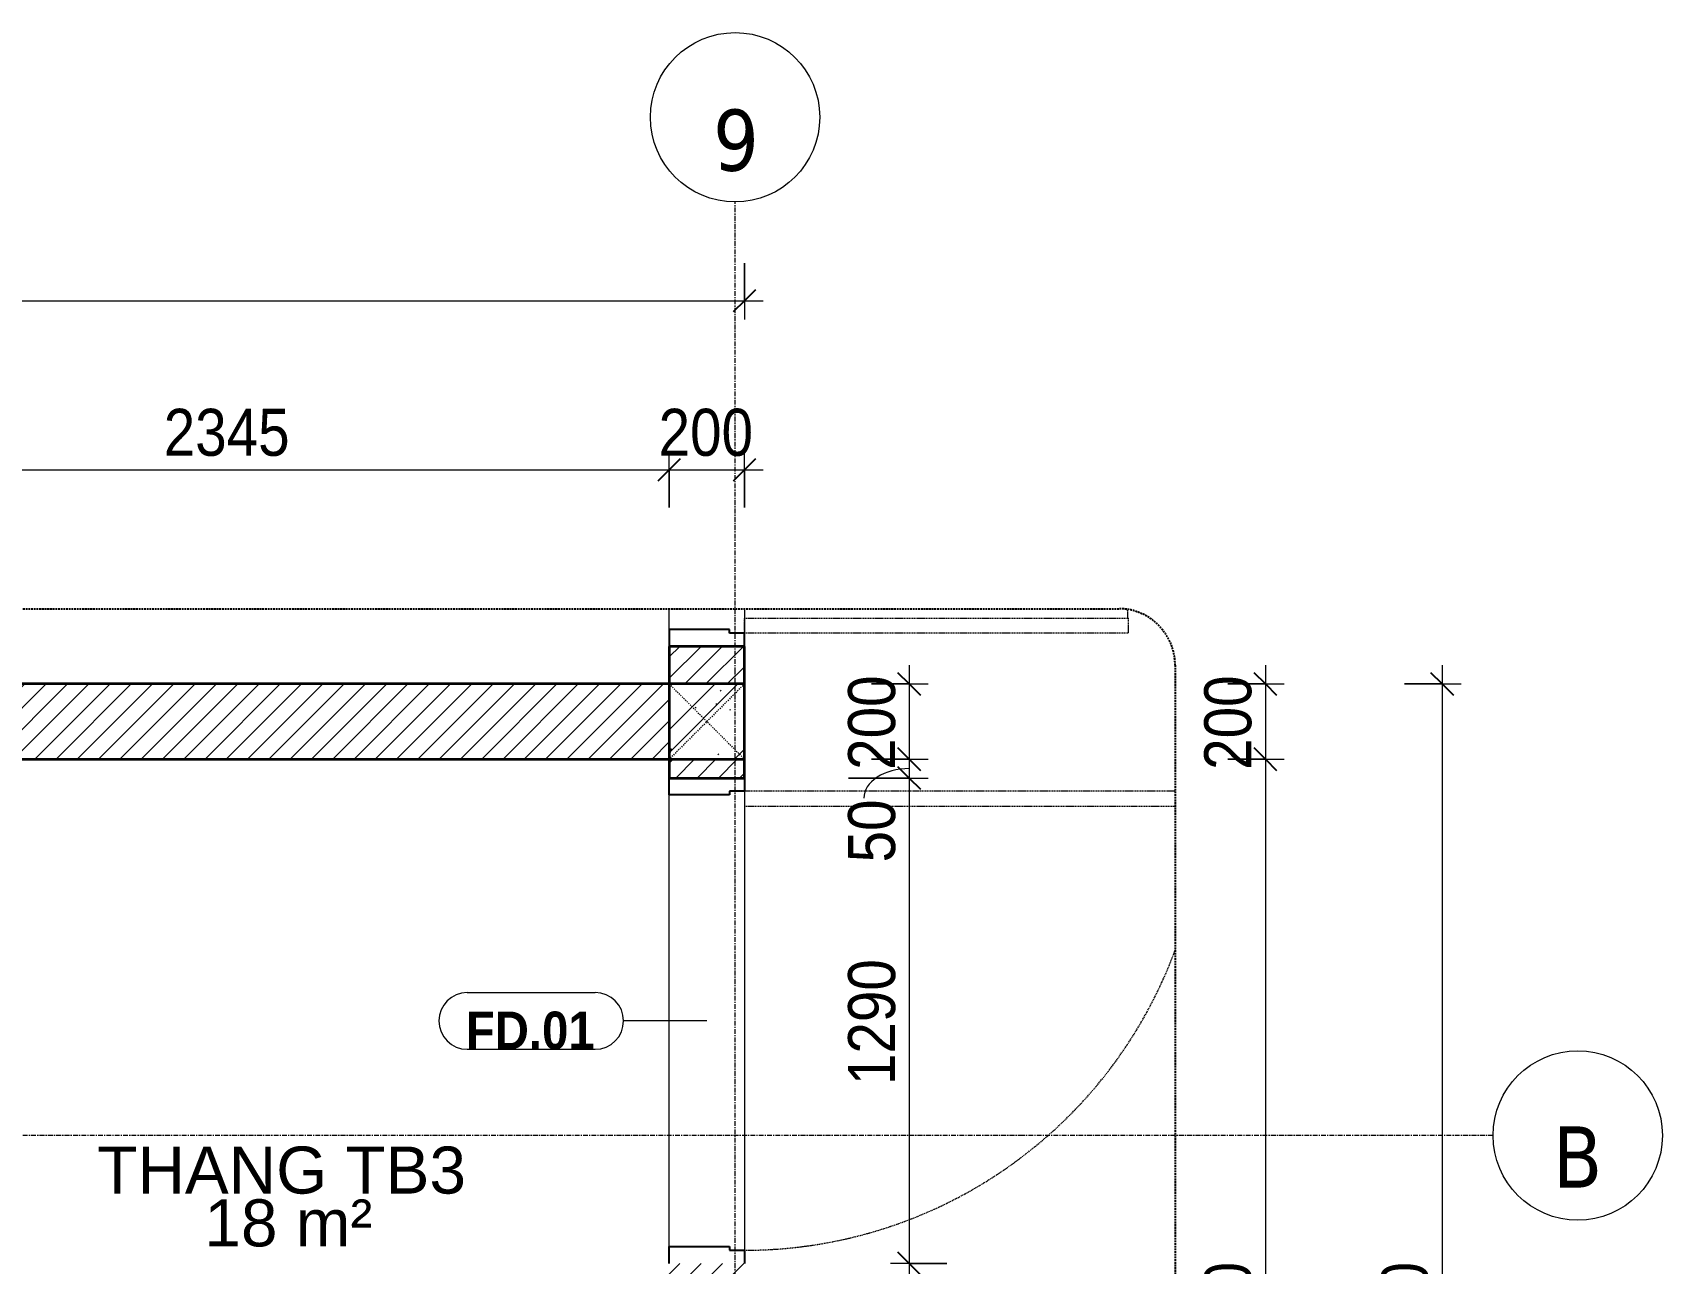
# Model space of a CAD drawing. Header units: millimetres. Extents: x 75584 to 159459, y -5075 to 34550.
# Drawn here: x 133535 to 137866, y 25197 to 28468 of the extents above; entities that cross this region are included whole.
import ezdxf

# ---------------------------------------------------------------- set-up
doc = ezdxf.new("R2010")
doc.units = ezdxf.units.MM
for name, pattern in [('Dash', [6, 3, -3]), ('Dash - Tight', [4.5, 3, -1.5]), ('Grid Line', [22.225, 12.7, -3.175, 3.175, -3.175]), ('Hidden', [7.14375, 4.7625, -2.38125])]:
    doc.linetypes.add(name, pattern=pattern)
for name, color, linetype, lineweight in [('A-ANNO-DIMS', 211, 'Continuous', 9), ('A-ANNO-DIMS-50', 211, 'Continuous', 9), ('A-AREA-IDEN', 2, 'Continuous', 9), ('A-DETL-GENF-1', 92, 'Dash - Tight', 18), ('A-DETL-GENF-3', 92, 'Hidden', 25), ('A-DOOR', 31, 'Continuous', 18), ('A-DOOR-FRAM', 31, 'Continuous', 25), ('A-DOOR-IDEN', 31, 'Continuous', 9), ('A-WALL', 113, 'Continuous', 18), ('A-WALL-1', 113, 'Continuous', 35), ('A-WALL-PATT-1', 111, 'Continuous', 18), ('S-COLS', 52, 'Continuous', 18), ('S-COLS-5', 52, 'Continuous', 35), ('S-COLS-HDLN', 52, 'Dash', 18), ('S-COLS-HDLN-1', 254, 'Continuous', 18), ('S-GRID-1', 1, 'Grid Line', 9), ('S-GRID-IDEN', 1, 'Continuous', 9)]:
    doc.layers.add(name, color=color, linetype=linetype, lineweight=lineweight)
doc.styles.add('Arial_4', font='arial.ttf', dxfattribs={"height": 125})
doc.styles.add('Arial_B', font='arialbd.ttf', dxfattribs={"width": 0.9, "height": 100})
doc.styles.add('Tahoma_B', font='tahomabd.ttf', dxfattribs={"height": 162.5})
doc.styles.add('UTM Avo', font='', dxfattribs={"width": 0.9, "height": 125})
doc.styles.get('UTM Avo').set_extended_font_data('UTM Avo')
doc.dimstyles.new('1_Dim_chi_tiet_2_5', dxfattribs={"dimscale": 304.8, "dimtxt": 124.912619, "dimasz": 0.19685, "dimexe": 0.164042, "dimexo": 0.0625, "dimgap": 0.016404, "dimtad": 1, "dimdec": 0, "dimrnd": 5, "dimzin": 0, "dimdsep": 46, "dimtxsty": 'UTM Avo', "dimblk1": 'OBLIQUE', "dimblk2": 'OBLIQUE', "dimsah": 1, "dimcen": 0.09, "dimdle": 0.164042, "dimazin": 0, "dimtfac": 1, "dimtdec": 4, "dimtix": 1, "dimtmove": 0, "dimatfit": 3, "dimfxl": 0.328084, "dimfxlon": 1, "dimtvp": 1, "dimtolj": 1, "dimtzin": 0, "dimarcsym": 2})
doc.dimstyles.new('1_Dim_chi_tiet_2_5_1', dxfattribs={"dimscale": 304.8, "dimtxt": 124.912619, "dimasz": 0.19685, "dimexe": 0.164042, "dimexo": 0.0625, "dimgap": 0.016404, "dimtad": 1, "dimdec": 0, "dimrnd": 5, "dimzin": 0, "dimdsep": 46, "dimtxsty": 'UTM Avo', "dimblk1": 'OBLIQUE', "dimblk2": 'OBLIQUE', "dimsah": 1, "dimcen": 0.09, "dimdle": 0.164042, "dimazin": 0, "dimtfac": 1, "dimtdec": 4, "dimtix": 1, "dimtmove": 1, "dimatfit": 3, "dimfxl": 0.328084, "dimfxlon": 1, "dimtvp": 1, "dimtolj": 1, "dimtzin": 0, "dimarcsym": 2})
pattern_1 = [(45, (51849.28, 0), (-28.284271, 28.284271), [])]
pattern_2 = [(50, (-83477.56, -26636.94), (364.3679, -31.8783), [38.1, -419.1]), (355, (-83477.56, -26636.94), (-70.4859, 382.1133), [30.48, -335.28]), (100.451, (-83447.2, -26639.6), (293.885, 350.2334), [32.38, -356.18]), (46.184, (-83477.56, -26535.34), (542.1585, -84.0858), [57.15, -628.65]), (96.636, (-83432.4, -26542.34), (474.805, 494.8554), [48.57, -534.27]), (351.184, (-83477.56, -26535.34), (474.8102, 494.85), [45.72, -502.92]), (21, (-83426.76, -26560.74), (303.2285, -204.5305), [38.1, -419.1]), (326, (-83426.76, -26560.74), (123.6039, 368.376), [30.48, -335.28]), (71.451, (-83401.5, -26577.78), (426.8341, 163.8427), [32.38, -356.18]), (37.5, (-83477.56, -26636.94), (6.17665, 169.11015), [3.353, -327.863, 3.353, -337.007, -336.55]), (37.5, (-83477.56, -26636.94), (6.17665, 169.11015), [-671.576, 3.353, -333.197]), (7.5, (-83477.56, -26636.94), (133.63888, 200.3615), [3.353, -190.703, 3.353, -320.243, -128.27]), (7.5, (-83477.56, -26636.94), (133.63888, 200.3615), [-517.652, 3.353, -124.917]), (327.5, (-83590.85, -26636.94), (271.18182, -11.45836), [3.353, -123.647, 3.353, -918.667]), (327.5, (-83590.85, -26636.94), (271.18182, -11.45836), [-130.353, -392.887, 3.353, -522.427]), (317.5, (-83641.65, -26636.94), (296.2585, 50.85285), [3.353, -161.747, 3.353, -633.171]), (317.5, (-83641.65, -26636.94), (296.2585, 50.85285), [-168.453, -259.791, 3.353, -370.027]), (45, (-83477.56, -26636.94), (-125.7236, 125.7236), []), (45, (-83477.56, -26446.44), (-125.7236, 125.7236), [])]

# ---------------------------------------------------------------- blocks, each defined once
blk = doc.blocks.new('FD_01 - FD_01-1200x2200mm-1787918-TKCS_THANG BỘ TB3 - MẶT BẰNG TUM MÁI')
at = {"layer": 'A-DETL-GENF-1'}
for p, q in [((610, -100), (570, -100)), ((570, -100), (570, -1244.4)), ((610, -1244.4), (610, -100))]:
    blk.add_line(p, q, dxfattribs=at)
blk.add_arc((610, -100), 1220, 180, 249.8035, dxfattribs=at)
at = {"layer": 'A-DOOR-FRAM'}
for p, q in [((-645, 100), (-600, 100)), ((-600, 100), (-600, -60)), ((600, 100), (645, 100)), ((600, -60), (600, 100)), ((-600, -60), (-610, -60)), ((-610, -60), (-610, -100)), ((610, -60), (600, -60)), ((610, -100), (610, -60)), ((-610, -100), (-645, -100)), ((645, -100), (610, -100))]:
    blk.add_line(p, q, dxfattribs=at)
blk = doc.blocks.new('FD_02 - FD_03 - FD_02-KY THUAT-1000x2200mm-2150404-TKCS_THANG BỘ TB3 - MẶT BẰNG TUM MÁI')
at = {"layer": 'A-DETL-GENF-1'}
for p, q in [((470, 100), (470, 1120)), ((470, 1120), (510, 1120)), ((510, 1120), (510, 100)), ((510, 100), (470, 100))]:
    blk.add_line(p, q, dxfattribs=at)
blk.add_arc((510, 100), 1020, 92.2475, 93.4911, dxfattribs=at)
at = {"layer": 'A-DOOR-FRAM'}
for p, q in [((545, 100), (510, 100)), ((510, 100), (510, 60)), ((510, 60), (500, 60)), ((500, 60), (500, -100)), ((500, -100), (545, -100))]:
    blk.add_line(p, q, dxfattribs=at)
blk = doc.blocks.new('G1_SOF - BO TRU - 200x200-V15-TKCS_THANG BỘ TB3 - MẶT BẰNG TUM MÁI')
at = {"layer": 'S-COLS-HDLN-1'}
h = blk.add_hatch(dxfattribs=at)
h.set_pattern_fill('FP_8', color=256, style=0, pattern_type=2)
h.set_pattern_definition(pattern_2)
h.paths.add_polyline_path([(100, -100), (100, 100), (-100, 100), (-100, -100)])
h = blk.add_hatch(dxfattribs=at)
h.set_pattern_fill('FP_8', color=256, style=0, pattern_type=2)
h.set_pattern_definition(pattern_2)
h.paths.add_polyline_path([(100, -100), (100, 100), (-100, 100), (-100, -100)])
at = {"layer": 'S-COLS-5'}
for p, q in [((100, 100), (-100, 100)), ((-100, 100), (-100, -100)), ((100, -100), (100, 100)), ((-100, -100), (100, -100))]:
    blk.add_line(p, q, dxfattribs=at)
at = {"layer": 'S-COLS-HDLN'}
for p, q in [((100, 100), (-100, -100)), ((-100, 100), (100, -100))]:
    blk.add_line(p, q, dxfattribs=at)
blk = doc.blocks.new('BORDER VIEW - BORDER VIEW-1920445-TKCS_THANG BỘ TB3 - MẶT BẰNG TUM MÁI')
at = {"layer": 'A-DETL-GENF-3'}
for p, q in [((150, 7769.4), (3750.6, 7769.4)), ((0, 150), (0, 7619.4))]:
    blk.add_line(p, q, dxfattribs=at)
blk.add_arc((150, 7619.4), 150, 90, 180, dxfattribs=at)
blk = doc.blocks.new('Grid - M_Grid Head - Circle-353313-TKCS_THANG BỘ TB3 - MẶT BẰNG TUM MÁI')
at = {"layer": 'S-GRID-IDEN'}
blk.add_circle((0, 0), 4.5, dxfattribs=at)
blk = doc.blocks.new('DIMBLOCK123-TKCS_THANG BỘ TB3 - MẶT BẰNG TUM MÁI')
at = {"layer": 'A-ANNO-DIMS-50'}
for p, q in [((132881.8, 27205.8), (132881.8, 27355.8)), ((135226.8, 27205.8), (135226.8, 27355.8)), ((132881.8, 27305.8), (135226.8, 27305.8)), ((132881.8, 27305.8), (132881.8, 27205.8)), ((135226.8, 27305.8), (135226.8, 27205.8))]:
    blk.add_line(p, q, dxfattribs=at)
at = {"layer": 'A-ANNO-DIMS-50', "lineweight": 25}
for p, q in [((132881.8, 27305.8), (132911.8, 27335.8)), ((135226.8, 27305.8), (135256.8, 27335.8)), ((132881.8, 27305.8), (132851.8, 27275.8)), ((135226.8, 27305.8), (135196.8, 27275.8))]:
    blk.add_line(p, q, dxfattribs=at)
at = {"layer": 'A-ANNO-DIMS-50', "color": 0, "insert": (133883.2, 27468.2), "char_height": 125, "width": 410.824, "attachment_point": 1, "line_spacing_factor": 1.110334, "style": 'UTM Avo'}
blk.add_mtext('2345', dxfattribs=at)
blk = doc.blocks.new('_Oblique')
at = {"color": 0, "linetype": 'ByBlock', "lineweight": -2}
blk.add_line((-0.5, -0.5), (0.5, 0.5), dxfattribs=at)
blk = doc.blocks.new('DIMBLOCK124-TKCS_THANG BỘ TB3 - MẶT BẰNG TUM MÁI')
at = {"layer": 'A-ANNO-DIMS-50'}
for p, q in [((135226.8, 27205.8), (135226.8, 27355.8)), ((135426.8, 27205.8), (135426.8, 27355.8)), ((135226.8, 27305.8), (135476.8, 27305.8)), ((135226.8, 27305.8), (135226.8, 27205.8)), ((135426.8, 27305.8), (135426.8, 27205.8))]:
    blk.add_line(p, q, dxfattribs=at)
at = {"layer": 'A-ANNO-DIMS-50', "lineweight": 25}
for p, q in [((135226.8, 27305.8), (135256.8, 27335.8)), ((135426.8, 27305.8), (135456.8, 27335.8)), ((135226.8, 27305.8), (135196.8, 27275.8)), ((135426.8, 27305.8), (135396.8, 27275.8))]:
    blk.add_line(p, q, dxfattribs=at)
at = {"layer": 'A-ANNO-DIMS-50', "color": 0, "insert": (135198.5, 27468.2), "char_height": 125, "width": 308.118, "attachment_point": 1, "line_spacing_factor": 1.110334, "style": 'UTM Avo'}
blk.add_mtext('200', dxfattribs=at)
blk = doc.blocks.new('STN_Door Tag - STN_Door Tag-1788670-TKCS_THANG BỘ TB3 - MẶT BẰNG TUM MÁI')
at = {"layer": 'A-DOOR-IDEN'}
for p, q in [((-3.37, 1.495), (3.431, 1.495)), ((-3.37, -1.524), (3.431, -1.524))]:
    blk.add_line(p, q, dxfattribs=at)
for centre, start, end in [((-3.37, -0.015), 90, 270), ((3.431, -0.015), 270, 90)]:
    blk.add_arc(centre, 1.509, start, end, dxfattribs=at)
blk = doc.blocks.new('DIMBLOCK128-TKCS_THANG BỘ TB3 - MẶT BẰNG TUM MÁI')
at = {"layer": 'A-ANNO-DIMS-50'}
for p, q in [((135864.5, 26786.9), (135864.5, 26536.9)), ((135764.5, 26736.9), (135914.5, 26736.9)), ((135864.5, 26736.9), (135764.5, 26736.9)), ((135764.5, 26536.9), (135914.5, 26536.9)), ((135864.5, 26536.9), (135764.5, 26536.9))]:
    blk.add_line(p, q, dxfattribs=at)
at = {"layer": 'A-ANNO-DIMS-50', "lineweight": 25}
for p, q in [((135864.5, 26736.9), (135834.5, 26766.9)), ((135864.5, 26736.9), (135894.5, 26706.9)), ((135864.5, 26536.9), (135834.5, 26566.9)), ((135864.5, 26536.9), (135894.5, 26506.9))]:
    blk.add_line(p, q, dxfattribs=at)
at = {"layer": 'A-ANNO-DIMS-50', "color": 0, "insert": (135702.1, 26508.6), "char_height": 125, "width": 308.118, "attachment_point": 1, "rotation": 90, "line_spacing_factor": 1.110334, "style": 'UTM Avo'}
blk.add_mtext('200', dxfattribs=at)
blk = doc.blocks.new('DIMBLOCK129-TKCS_THANG BỘ TB3 - MẶT BẰNG TUM MÁI')
at = {"layer": 'A-ANNO-DIMS-50', "lineweight": 25}
for p, q in [((135864.5, 26536.9), (135834.5, 26566.9)), ((135864.5, 26486.9), (135834.5, 26516.9)), ((135864.5, 26536.9), (135894.5, 26506.9)), ((135864.5, 26486.9), (135894.5, 26456.9))]:
    blk.add_line(p, q, dxfattribs=at)
at = {"layer": 'A-ANNO-DIMS-50'}
for p, q in [((135764.5, 26536.9), (135914.5, 26536.9)), ((135864.5, 26536.9), (135764.5, 26536.9)), ((135864.5, 26536.9), (135864.5, 26486.9)), ((135702.8, 26486.9), (135914.5, 26486.9)), ((135864.5, 26486.9), (135702.8, 26486.9))]:
    blk.add_line(p, q, dxfattribs=at)
blk.add_ellipse((135864.5, 26433.8), major_axis=(120.7, 0), ratio=0.647718, start_param=1.570796, end_param=3.141593, dxfattribs=at)
at = {"layer": 'A-ANNO-DIMS-50', "color": 0, "insert": (135702.1, 26262.6), "char_height": 125, "width": 205.412, "attachment_point": 1, "rotation": 90, "line_spacing_factor": 1.110334, "style": 'UTM Avo'}
blk.add_mtext('50', dxfattribs=at)
blk = doc.blocks.new('DIMBLOCK130-TKCS_THANG BỘ TB3 - MẶT BẰNG TUM MÁI')
at = {"layer": 'A-ANNO-DIMS-50', "lineweight": 25}
for p, q in [((135864.5, 26486.9), (135834.5, 26516.9)), ((135864.5, 26486.9), (135894.5, 26456.9)), ((135864.5, 25196.9), (135834.5, 25226.9)), ((135864.5, 25196.9), (135894.5, 25166.9))]:
    blk.add_line(p, q, dxfattribs=at)
at = {"layer": 'A-ANNO-DIMS-50'}
for p, q in [((135702.8, 26486.9), (135914.5, 26486.9)), ((135864.5, 26486.9), (135702.8, 26486.9)), ((135864.5, 26486.9), (135864.5, 25196.9)), ((135964.5, 25196.9), (135814.5, 25196.9)), ((135864.5, 25196.9), (135964.5, 25196.9))]:
    blk.add_line(p, q, dxfattribs=at)
at = {"layer": 'A-ANNO-DIMS-50', "color": 0, "insert": (135702.1, 25670.8), "char_height": 125, "width": 410.824, "attachment_point": 1, "rotation": 90, "line_spacing_factor": 1.110334, "style": 'UTM Avo'}
blk.add_mtext('1290', dxfattribs=at)
blk = doc.blocks.new('DIMBLOCK131-TKCS_THANG BỘ TB3 - MẶT BẰNG TUM MÁI')
at = {"layer": 'A-ANNO-DIMS-50', "lineweight": 25}
for p, q in [((135864.5, 25196.9), (135834.5, 25226.9)), ((135864.5, 25196.9), (135894.5, 25166.9)), ((135864.5, 23537.4), (135834.5, 23567.4)), ((135864.5, 23537.4), (135894.5, 23507.4))]:
    blk.add_line(p, q, dxfattribs=at)
at = {"layer": 'A-ANNO-DIMS-50'}
for p, q in [((135964.5, 25196.9), (135814.5, 25196.9)), ((135864.5, 25196.9), (135864.5, 23537.4)), ((135864.5, 25196.9), (135964.5, 25196.9)), ((135764.5, 23537.4), (135914.5, 23537.4)), ((135864.5, 23537.4), (135764.5, 23537.4))]:
    blk.add_line(p, q, dxfattribs=at)
at = {"layer": 'A-ANNO-DIMS-50', "color": 0, "insert": (135702.1, 24196), "char_height": 125, "width": 410.824, "attachment_point": 1, "rotation": 90, "line_spacing_factor": 1.110334, "style": 'UTM Avo'}
blk.add_mtext('1660', dxfattribs=at)
blk = doc.blocks.new('DIMBLOCK139-TKCS_THANG BỘ TB3 - MẶT BẰNG TUM MÁI')
at = {"layer": 'A-ANNO-DIMS-50'}
for p, q in [((136811, 26786.9), (136811, 26536.9)), ((136711, 26736.9), (136861, 26736.9)), ((136811, 26736.9), (136711, 26736.9)), ((136711, 26536.9), (136861, 26536.9)), ((136811, 26536.9), (136711, 26536.9))]:
    blk.add_line(p, q, dxfattribs=at)
at = {"layer": 'A-ANNO-DIMS-50', "lineweight": 25}
for p, q in [((136811, 26736.9), (136781, 26766.9)), ((136811, 26736.9), (136841, 26706.9)), ((136811, 26536.9), (136781, 26566.9)), ((136811, 26536.9), (136841, 26506.9))]:
    blk.add_line(p, q, dxfattribs=at)
at = {"layer": 'A-ANNO-DIMS-50', "color": 0, "insert": (136648.6, 26508.6), "char_height": 125, "width": 308.118, "attachment_point": 1, "rotation": 90, "line_spacing_factor": 1.110334, "style": 'UTM Avo'}
blk.add_mtext('200', dxfattribs=at)
blk = doc.blocks.new('DIMBLOCK140-TKCS_THANG BỘ TB3 - MẶT BẰNG TUM MÁI')
at = {"layer": 'A-ANNO-DIMS-50', "lineweight": 25}
for p, q in [((136811, 26536.9), (136781, 26566.9)), ((136811, 26536.9), (136841, 26506.9)), ((136811, 23537.4), (136781, 23567.4)), ((136811, 23537.4), (136841, 23507.4))]:
    blk.add_line(p, q, dxfattribs=at)
at = {"layer": 'A-ANNO-DIMS-50'}
for p, q in [((136711, 26536.9), (136861, 26536.9)), ((136811, 26536.9), (136711, 26536.9)), ((136811, 26536.9), (136811, 23537.4)), ((136711, 23537.4), (136861, 23537.4)), ((136811, 23537.4), (136711, 23537.4))]:
    blk.add_line(p, q, dxfattribs=at)
at = {"layer": 'A-ANNO-DIMS-50', "color": 0, "insert": (136648.6, 24866), "char_height": 125, "width": 410.824, "attachment_point": 1, "rotation": 90, "line_spacing_factor": 1.110334, "style": 'UTM Avo'}
blk.add_mtext('3000', dxfattribs=at)
blk = doc.blocks.new('DIMBLOCK141-TKCS_THANG BỘ TB3 - MẶT BẰNG TUM MÁI')
at = {"layer": 'A-ANNO-DIMS-50'}
for p, q in [((137281, 26786.9), (137281, 23287.4)), ((137181, 26736.9), (137331, 26736.9)), ((137281, 26736.9), (137181, 26736.9)), ((137181, 23337.4), (137331, 23337.4)), ((137281, 23337.4), (137181, 23337.4))]:
    blk.add_line(p, q, dxfattribs=at)
at = {"layer": 'A-ANNO-DIMS-50', "lineweight": 25}
for p, q in [((137281, 26736.9), (137251, 26766.9)), ((137281, 26736.9), (137311, 26706.9)), ((137281, 23337.4), (137251, 23367.4)), ((137281, 23337.4), (137311, 23307.4))]:
    blk.add_line(p, q, dxfattribs=at)
at = {"layer": 'A-ANNO-DIMS-50', "color": 0, "insert": (137118.6, 24866), "char_height": 125, "width": 410.824, "attachment_point": 1, "rotation": 90, "line_spacing_factor": 1.110334, "style": 'UTM Avo'}
blk.add_mtext('3400', dxfattribs=at)
blk = doc.blocks.new('DIMBLOCK145-TKCS_THANG BỘ TB3 - MẶT BẰNG TUM MÁI')
at = {"layer": 'A-ANNO-DIMS-50'}
for p, q in [((135426.8, 27855.5), (135426.8, 27705.5)), ((135426.8, 27755.5), (135426.8, 27855.5)), ((129101.8, 27655.5), (129101.8, 27805.5)), ((129051.8, 27755.5), (135476.8, 27755.5)), ((129101.8, 27755.5), (129101.8, 27655.5))]:
    blk.add_line(p, q, dxfattribs=at)
at = {"layer": 'A-ANNO-DIMS-50', "lineweight": 25}
for p, q in [((129101.8, 27755.5), (129131.8, 27785.5)), ((135426.8, 27755.5), (135456.8, 27785.5)), ((129101.8, 27755.5), (129071.8, 27725.5)), ((135426.8, 27755.5), (135396.8, 27725.5))]:
    blk.add_line(p, q, dxfattribs=at)
at = {"layer": 'A-ANNO-DIMS-50', "color": 0, "insert": (132093.2, 27917.9), "char_height": 125, "width": 410.824, "attachment_point": 1, "line_spacing_factor": 1.110334, "style": 'UTM Avo'}
blk.add_mtext('6325', dxfattribs=at)

msp = doc.modelspace()

# ---------------------------------------------------------------- hatches: boundary and pattern name
at = {"layer": 'A-WALL-PATT-1'}
h = msp.add_hatch(dxfattribs=at)
h.set_pattern_fill('FP_1', color=256, style=0, pattern_type=2)
h.set_pattern_definition(pattern_1)
h.paths.add_polyline_path([(135426.8, 26736.9), (135426.8, 26836.9), (135226.8, 26836.9), (135226.8, 26736.9)])
h = msp.add_hatch(dxfattribs=at)
h.set_pattern_fill('FP_1', color=256, style=0, pattern_type=2)
h.set_pattern_definition(pattern_1)
h.paths.add_polyline_path([(132027.9, 26536.9), (132201.8, 26536.9), (132201.8, 26736.9), (129301.8, 26736.9), (129301.8, 26536.9), (129747, 26536.9)])
h.paths.add_polyline_path([(134308.8, 26536.9), (135226.8, 26536.9), (135226.8, 26736.9), (132401.8, 26736.9), (132401.8, 26536.9)])
h = msp.add_hatch(dxfattribs=at)
h.set_pattern_fill('FP_1', color=256, style=0, pattern_type=2)
h.set_pattern_definition(pattern_1)
h.paths.add_polyline_path([(135426.8, 24941.9), (135426.8, 25196.9), (135226.8, 25196.9), (135226.8, 24941.9)])
h.paths.add_polyline_path([(135426.8, 26486.9), (135426.8, 26536.9), (135226.8, 26536.9), (135226.8, 26486.9)])

# ---------------------------------------------------------------- linework, layer by layer
at = {"layer": 'A-DOOR-IDEN'}
msp.add_line((135326.8, 25841.9), (135105.4, 25841.9), dxfattribs=at)
at = {"layer": 'A-WALL'}
for p, q in [((135226.8, 26881.9), (135226.8, 26936.9)), ((135426.8, 26936.9), (135426.8, 26871.9)), ((135226.8, 25241.9), (135226.8, 26441.9)), ((135426.8, 26451.9), (135426.8, 25231.9))]:
    msp.add_line(p, q, dxfattribs=at)
at = {"layer": 'A-WALL-1'}
for p, q in [((135226.8, 26836.9), (135226.8, 26736.9)), ((135426.8, 26836.9), (135226.8, 26836.9)), ((135426.8, 26736.9), (135426.8, 26836.9)), ((135226.8, 26736.9), (133326.8, 26736.9)), ((132401.8, 26536.9), (135226.8, 26536.9)), ((135226.8, 26536.9), (135226.8, 26486.9)), ((135426.8, 26486.9), (135426.8, 26536.9)), ((135226.8, 26486.9), (135426.8, 26486.9))]:
    msp.add_line(p, q, dxfattribs=at)
at = {"layer": 'S-GRID-1'}
for p, q in [((135401.8, 26768), (135401.8, 28018)), ((135401.8, 23317.6), (135401.8, 26768)), ((136166.3, 25536.9), (129273.6, 25536.9)), ((137416.3, 25536.9), (136166.3, 25536.9))]:
    msp.add_line(p, q, dxfattribs=at)

# ---------------------------------------------------------------- block references
at = {"layer": 'A-DETL-GENF-1', "rotation": 270.0000000000001}
msp.add_blockref('BORDER VIEW - BORDER VIEW-1920445-TKCS_THANG BỘ TB3 - MẶT BẰNG TUM MÁI', (128801.8, 26936.9), dxfattribs=at)
at = {"layer": 'A-DOOR'}
for name, p, rotation in [('FD_02 - FD_03 - FD_02-KY THUAT-1000x2200mm-2150404-TKCS_THANG BỘ TB3 - MẶT BẰNG TUM MÁI', (135326.8, 27381.9), 269.9999999999998), ('FD_01 - FD_01-1200x2200mm-1787918-TKCS_THANG BỘ TB3 - MẶT BẰNG TUM MÁI', (135326.8, 25841.9), 90)]:
    msp.add_blockref(name, p, dxfattribs=dict(at, rotation=rotation))
at = {"layer": 'A-DOOR-IDEN', "xscale": 49.99999999999998, "yscale": 49.99999999999998, "zscale": 49.99999999999998}
msp.add_blockref('STN_Door Tag - STN_Door Tag-1788670-TKCS_THANG BỘ TB3 - MẶT BẰNG TUM MÁI', (134858.4, 25842.2), dxfattribs=at)
at = {"layer": 'S-COLS'}
msp.add_blockref('G1_SOF - BO TRU - 200x200-V15-TKCS_THANG BỘ TB3 - MẶT BẰNG TUM MÁI', (135326.8, 26636.9), dxfattribs=at)
at = {"layer": 'S-GRID-IDEN', "xscale": 49.99999999999998, "yscale": 49.99999999999998, "zscale": 49.99999999999998}
msp.add_blockref('Grid - M_Grid Head - Circle-353313-TKCS_THANG BỘ TB3 - MẶT BẰNG TUM MÁI', (135401.8, 28243), dxfattribs=at)
at = {"layer": 'S-GRID-IDEN', "xscale": 49.99999999999998, "yscale": 49.99999999999998, "zscale": 49.99999999999998, "rotation": 89.99999999999982}
msp.add_blockref('Grid - M_Grid Head - Circle-353313-TKCS_THANG BỘ TB3 - MẶT BẰNG TUM MÁI', (137641.3, 25536.9), dxfattribs=at)

# ---------------------------------------------------------------- texts
at = {"layer": 'A-AREA-IDEN', "char_height": 125, "line_spacing_factor": 0.936439, "style": 'Arial_4'}
for s, insert, width, attachment_point in [('\\pt2.5,5,7.5,10,12.5,15,17.5,20,22.5,25,27.5,30,32.5,35,37.5,40,42.5,45,47.5,50,52.5,55,57.5,60,62.5,65,67.5,70,72.5,75,77.5,80;THANG TB3', (134196.7, 25380.7), 985.5, 8), ('\\pt2.5,5,7.5,10,12.5,15,17.5,20,22.5,25,27.5,30,32.5,35,37.5,40,42.5,45,47.5,50,52.5,55,57.5,60,62.5,65,67.5,70,72.5,75,77.5,80;18 m²', (134214.6, 25303.8), 453, 5)]:
    msp.add_mtext(s, dxfattribs=dict(at, insert=insert, width=width, attachment_point=attachment_point))
at = {"layer": 'A-DOOR-IDEN', "insert": (134857.4, 25815.5), "char_height": 100, "width": 351.45, "attachment_point": 5, "line_spacing_factor": 0.936439, "style": 'Arial_B'}
msp.add_mtext('\\pt2.25,4.5,6.75,9,11.25,13.5,15.75,18,20.25,22.5,24.75,27,29.25,31.5,33.75,36,38.25,40.5,42.75,45,47.25,49.5,51.75,54,56.25,58.5,60.75,63,65.25,67.5,69.75,72;FD.01', dxfattribs=at)

# ---------------------------------------------------------------- dimensions: what is measured, and where the dimension line sits
at = {"layer": 'A-ANNO-DIMS'}
for base, p1, p2, override, picture, middle in [((135426.8, 27755.5), (129101.8, 27655.5), (135426.8, 27855.5), {"dimpost": '<>', "dimfxl": 6328.161265}, 'DIMBLOCK145-TKCS_THANG BỘ TB3 - MẶT BẰNG TUM MÁI', (132264.3, 27825.2)), ((135226.8, 27305.8), (132881.8, 27205.8), (135226.8, 27205.8), {"dimpost": '<>', "dimfxl": 2345}, 'DIMBLOCK123-TKCS_THANG BỘ TB3 - MẶT BẰNG TUM MÁI', (134054.3, 27375.5)), ((135426.8, 27305.8), (135226.8, 27205.8), (135426.8, 27205.8), {"dimpost": '<>', "dimfxl": 200}, 'DIMBLOCK124-TKCS_THANG BỘ TB3 - MẶT BẰNG TUM MÁI', (135326.8, 27375.5))]:
    dim = msp.add_linear_dim(base=base, p1=p1, p2=p2, dimstyle='1_Dim_chi_tiet_2_5', override=override, dxfattribs=at)
    dim.commit()
    dim.dimension.update_dxf_attribs({"geometry": picture, "text_midpoint": middle})
for base, p1, p2, override, picture, middle in [((135864.5, 26536.9), (135764.5, 26736.9), (135764.5, 26536.9), {"dimpost": '<>', "dimfxl": 200}, 'DIMBLOCK128-TKCS_THANG BỘ TB3 - MẶT BẰNG TUM MÁI', (135794.8, 26636.9)), ((136811, 26536.9), (136711, 26736.9), (136711, 26536.9), {"dimpost": '<>', "dimfxl": 200}, 'DIMBLOCK139-TKCS_THANG BỘ TB3 - MẶT BẰNG TUM MÁI', (136741.3, 26636.9)), ((137281.0264, 23337.3629), (137181.0264, 26736.936), (137181.0264, 23337.3629), {"dimpost": '<>', "dimfxl": 3399.573178}, 'DIMBLOCK141-TKCS_THANG BỘ TB3 - MẶT BẰNG TUM MÁI', (137211.3413, 25037.1494)), ((136811.0264, 23537.3629), (136711.0264, 26536.936), (136711.0264, 23537.3629), {"dimpost": '<>', "dimfxl": 2999.573178}, 'DIMBLOCK140-TKCS_THANG BỘ TB3 - MẶT BẰNG TUM MÁI', (136741.3413, 25037.1494)), ((135864.5, 25196.9), (135702.8, 26486.9), (135964.5, 25196.9), {"dimpost": '<>', "dimfxl": 1316.278711}, 'DIMBLOCK130-TKCS_THANG BỘ TB3 - MẶT BẰNG TUM MÁI', (135794.8, 25841.9)), ((135864.4893, 23537.3629), (135964.4893, 25196.936), (135764.4893, 23537.3629), {"dimpost": '<>', "dimfxl": 1671.581028}, 'DIMBLOCK131-TKCS_THANG BỘ TB3 - MẶT BẰNG TUM MÁI', (135794.8043, 24367.1494))]:
    dim = msp.add_linear_dim(base=base, p1=p1, p2=p2, angle=90, dimstyle='1_Dim_chi_tiet_2_5', override=override, dxfattribs=at)
    dim.commit()
    dim.dimension.update_dxf_attribs({"geometry": picture, "text_midpoint": middle})
dim = msp.add_linear_dim(base=(135864.5, 26486.9), p1=(135764.5, 26536.9), p2=(135702.8, 26486.9), angle=90, dimstyle='1_Dim_chi_tiet_2_5_1', override={"dimpost": '<>', "dimfxl": 79.420018}, dxfattribs=at)
dim.commit()
dim.dimension.update_dxf_attribs({"geometry": 'DIMBLOCK129-TKCS_THANG BỘ TB3 - MẶT BẰNG TUM MÁI', "text_midpoint": (135785.4, 26365.3), "dimtype": 160, "text_rotation": 90})

# ---------------------------------------------------------------- next in the draw order: texts
at = {"layer": 'S-GRID-IDEN', "char_height": 162.5, "attachment_point": 5, "line_spacing_factor": 0.996129, "style": 'Tahoma_B', "bg_fill": 3, "box_fill_scale": 1.25, "bg_fill_color": 256, "bg_fill_true_color": 13158600, "bg_fill_transparency": 0}
for s, insert, width in [('\\pt634.99962,1269.99925,1905.0005,2540.00013,3174.99975,3809.99937,4445.00062,5080.00025,5714.99987,6349.9995,6985.00075,7620.00037,8255,8889.99962,9524.99925,10160.0005,10795.00013,11429.99975,12064.99938,12700.00063,13335.00025,13969.99988,14604.9995,15240.00075,15875.00038,16510,17144.99963,17779.99925,18415.0005,19050.00013,19684.99975,20319.99938;9', (135404.2, 28180.6), 145.5), ('\\pt634.99962,1269.99925,1905.0005,2540.00013,3174.99975,3809.99937,4445.00062,5080.00025,5714.99987,6349.9995,6985.00075,7620.00037,8255,8889.99962,9524.99925,10160.0005,10795.00013,11429.99975,12064.99938,12700.00063,13335.00025,13969.99988,14604.9995,15240.00075,15875.00038,16510,17144.99963,17779.99925,18415.0005,19050.00013,19684.99975,20319.99938;B', (137640.8, 25479.7), 155.5)]:
    msp.add_mtext(s, dxfattribs=dict(at, insert=insert, width=width))

doc.saveas('drawing.dxf')
